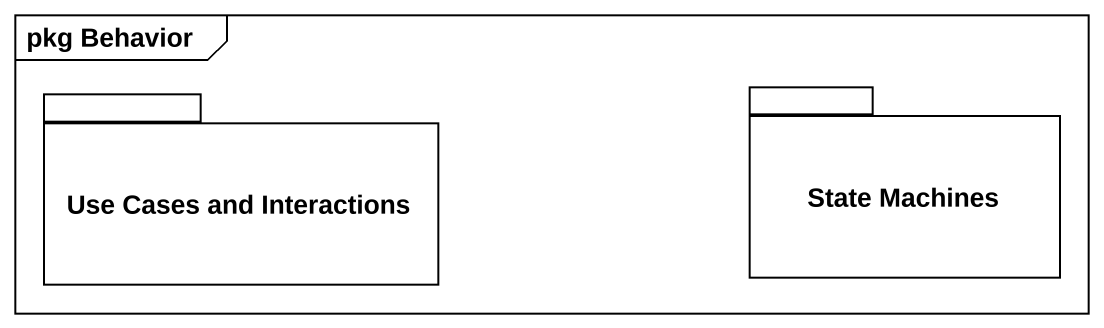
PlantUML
@startuml
mainframe pkg Behavior
package "Use Cases and Interactions" as Use_Cases_and_Interactions {
}
package "State Machines" as State_Machines {
}
@enduml
